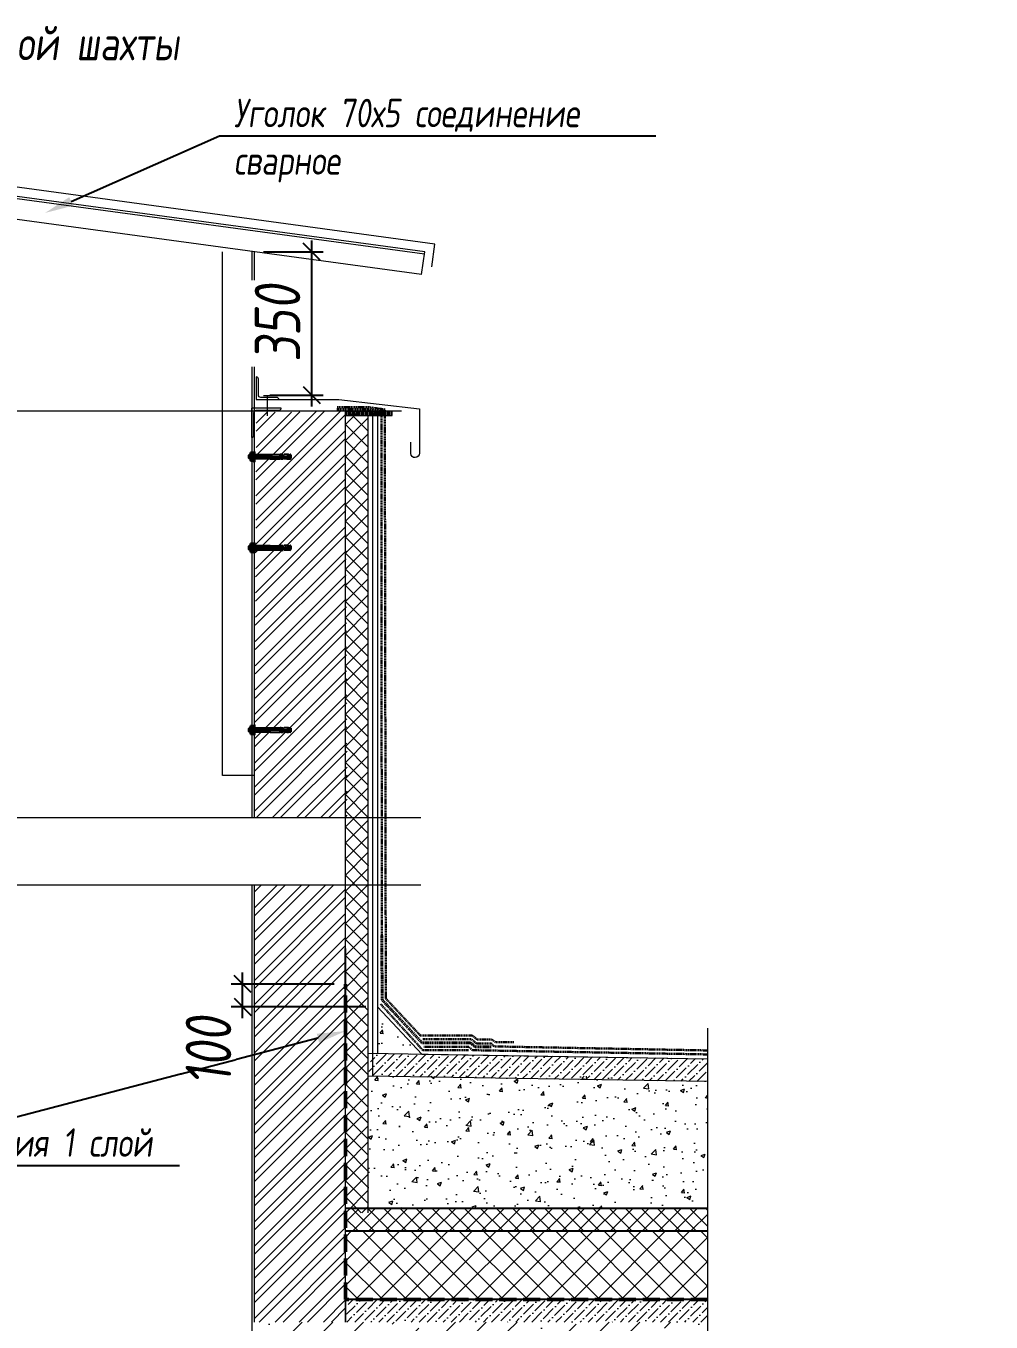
# Model space of a CAD drawing. Header units: millimetres. Extents: x 77165 to 11476408, y -193619 to 427745.
# Drawn here: x 400738 to 404974, y 365006 to 370698 of the extents above; entities that cross this region are included whole.
import ezdxf
from ezdxf import colors
from ezdxf.entities.mleader import LeaderData, LeaderLine
from ezdxf.math import Vec2, Vec3

# ---------------------------------------------------------------- set-up
doc = ezdxf.new("R2010")
doc.units = ezdxf.units.MM
doc.linetypes.add('DASHED', pattern=[0.75, 0.5, -0.25])
doc.linetypes.add('ГОСТ 2.303 4', pattern=[7, 5, -2, 0])
doc.layers.get('Defpoints').update_dxf_attribs({"color": 3})
doc.layers.add('АР_Кровельный аэратор', color=250, linetype='Continuous')
for name, color, linetype, lineweight in [('АР_Тонкие', 250, 'Continuous', 5), ('АР_Штриховка', 253, 'Continuous', 13), ('основной', 7, 'Continuous', 18), ('Штриховка', 253, 'Continuous', 13)]:
    doc.layers.add(name, color=color, linetype=linetype, lineweight=lineweight)
doc.styles.add('Архитект', font='isocpeur.ttf', dxfattribs={"width": 0.8, "oblique": 8})
doc.styles.add('Архитектурный размер', font='isocpeur.ttf', dxfattribs={"width": 0.8, "oblique": 8})
doc.linetypes.add('ограждение1', pattern='A,6.35,-2.54,[133,ltypeshp.shx,S=2.54,R=0,X=-2.54,Y=0],-2.54,25.4', length=36.83)
doc.dimstyles.new('R_50', dxfattribs={"dimtxt": 200, "dimasz": 75, "dimexe": 50, "dimexo": 50, "dimgap": 50, "dimtad": 1, "dimdec": 0, "dimzin": 0, "dimdsep": 46, "dimtxsty": 'Архитектурный размер', "dimblk": 'OBLIQUE', "dimcen": 0, "dimdle": 50, "dimclrd": 256, "dimclre": 256, "dimclrt": 256, "dimadec": 0, "dimazin": 0, "dimtm": 1e-09, "dimtfac": 2, "dimtdec": 0, "dimtmove": 1, "dimatfit": 3, "dimfxl": 1, "dimtvp": 3, "dimtfill": 1, "dimtolj": 1, "dimtzin": 0, "dimarcsym": 0})

# ---------------------------------------------------------------- blocks, each defined once
blk = doc.blocks.new('Анкер клиновой 10х10')
at = {"color": 8, "linetype": 'ByBlock', "ltscale": 0.496, "true_color": 0x828282}
for p, q in [((-7.6, 9.5), (-9.4, 8.5)), ((-9.4, 8.5), (-9.4, 2.5)), ((-9.4, 2.5), (-7.6, 1.5)), ((7.6, 9.5), (-7.6, 9.5)), ((7.6, 1.5), (-7.6, 1.5)), ((-4.7, 8.5), (-6.4, 9.5)), ((-6.4, 1.5), (-4.7, 2.5)), ((-5, 10.9), (-3.4, 12.5)), ((-5, 9.5), (-5, 10.9)), ((-5, 10.9), (5, 10.9)), ((-4.7, 2.5), (-4.7, 8.5)), ((-4.2, 9.5), (-4.2, 11.7)), ((-3.4, 12.5), (3.4, 12.5)), ((3.4, 12.5), (5, 10.9)), ((4.2, 9.5), (4.2, 11.7)), ((4.7, 8.5), (6.4, 9.5)), ((4.7, 2.5), (4.7, 8.5)), ((6.4, 1.5), (4.7, 2.5)), ((5, 10.9), (5, 9.5)), ((9.4, 8.5), (7.6, 9.5)), ((7.6, 1.5), (9.4, 2.5)), ((9.4, 2.5), (9.4, 8.5))]:
    blk.add_line(p, q, dxfattribs=at)
at = {"color": 8, "linetype": 'ByBlock', "true_color": 0x828282}
for p, q in [((-7.5, 1.5), (7.5, 1.5)), ((-5, -34.5), (-5, 0)), ((5, 0), (5, -34.5)), ((-5, -34.5), (5, -34.5)), ((-5, -58.5), (-5, -56.5)), ((-5, -56.5), (5, -56.5)), ((-4.5, -34.5), (-4.5, -56.5)), ((4.5, -34.5), (4.5, -56.5)), ((5, -58.5), (5, -56.5)), ((-5.2, -62.7), (-5, -62.7)), ((-5, -58.5), (5, -58.5)), ((-5, -58.7), (5, -58.7)), ((-5, -58.7), (-5, -58.7)), ((-5, -58.7), (-5, -62.7)), ((-5, -62.7), (-3, -62.7)), ((-5, -71), (-5, -64.7)), ((-5, -74.7), (-5, -71)), ((-5, -71), (-3, -71)), ((-1, -74.7), (-5, -74.7)), ((-4.4, -74.7), (-5, -78.5)), ((-5, -78.5), (5, -78.5)), ((-4, -58.7), (-4, -58.7)), ((4, -79.5), (-4, -79.5)), ((-1.7, -58.7), (0, -72.7)), ((0.5, -72), (-0.5, -72)), ((1.7, -58.7), (0, -72.7)), ((0, -59.7), (0, -61.7)), ((5, -74.7), (1, -74.7)), ((5, -62.7), (3, -62.7)), ((5, -71), (3, -71)), ((4, -58.7), (4, -58.5)), ((4.4, -74.7), (5, -78.5)), ((5, -58.7), (5, -62.7)), ((5.2, -62.7), (5, -62.7)), ((5, -74.7), (5, -64.7))]:
    blk.add_line(p, q, dxfattribs=at)
at = {"color": 8, "ltscale": 0.496, "true_color": 0x828282}
for p, q in [((-4.2, 0), (-4.2, -34.5)), ((4.2, 0), (4.2, -34.5))]:
    blk.add_line(p, q, dxfattribs=at)
at = {"color": 8, "linetype": 'ByBlock', "true_color": 0x828282}
blk.add_lwpolyline([(11, 1.5), (11, 0), (-11, 0), (-11, 1.5)], close=True, dxfattribs=at)
at = {"color": 8, "true_color": 0x828282}
blk.add_lwpolyline([(0, 13.5), (0, -80.5)], dxfattribs=at)
at = {"color": 8, "linetype": 'ByBlock', "ltscale": 0.496, "true_color": 0x828282}
for centre, start, end in [((0, -2.1), 66.2864, 113.7136), ((0, 13.1), 246.2864, 293.7136)]:
    blk.add_arc(centre, 11.6, start, end, dxfattribs=at)
at = {"color": 8, "linetype": 'ByBlock', "true_color": 0x828282}
for centre, radius, start, end in [((-4.1, -64.6), 2.25, 59.9661, 120.0339), ((-3.9, -78.4), 1.13, 186.3567, 263.6433), ((0, -57.8), 1.9, 206.6823, 333.3177), ((0, -62.7), 1, 0, 180), ((-6.7, -72.2), 6.21, 336.4167, 355.5108), ((7.8, -71.9), 7.39, 186.0187, 202.0538), ((4.1, -64.6), 2.25, 59.9661, 120.0339), ((3.9, -78.4), 1.13, 276.3567, 353.6433)]:
    blk.add_arc(centre, radius, start, end, dxfattribs=at)
at = {"color": 8, "linetype": 'ByBlock', "true_color": 0x828282, "extrusion": (0, 0, -1)}
for centre, major_axis, ratio, start_param, end_param in [((-4.1, -70.7), (0.48, 3.91), 0.283676, 1.535644, 4.677236), ((-4, -71), (0, 2.29), 0.435872, 1.570796, 4.712389), ((4.1, -70.7), (-0.49, 3.97), 0.279356, 1.604927, 4.746519), ((4, -71), (0, 2.29), 0.435872, 1.570796, 4.712389)]:
    blk.add_ellipse(centre, major_axis=major_axis, ratio=ratio, start_param=start_param, end_param=end_param, dxfattribs=at)
blk = doc.blocks.new('_Oblique')
at = {"color": 0, "linetype": 'ByBlock', "lineweight": -2}
blk.add_line((-0.5, -0.5), (0.5, 0.5), dxfattribs=at)
blk = doc.blocks.new('*D1549')
at = {"layer": 'Defpoints', "color": 0, "transparency": 16777216}
for p in [(401731.1, 369706.4, 0), (401758.5, 369076.9, -0.1), (401991.8, 369076.9)]:
    blk.add_point(p, dxfattribs=at)
at = {"layer": 'АР_Кровельный аэратор', "lineweight": -2, "transparency": 16777216}
for p, q in [((401991.8, 369756.4), (401991.8, 369026.9)), ((401781.1, 369706.4), (402041.8, 369706.4)), ((401808.5, 369076.9), (402041.8, 369076.9))]:
    blk.add_line(p, q, dxfattribs=at)
at = {"layer": 'АР_Кровельный аэратор', "lineweight": -2, "transparency": 16777216, "xscale": 75, "yscale": 75, "zscale": 75}
for p, rotation in [((401991.8, 369706.4), 90), ((401991.8, 369076.9), 270)]:
    blk.add_blockref('_Oblique', p, dxfattribs=dict(at, rotation=rotation))
at = {"layer": 'АР_Кровельный аэратор', "lineweight": 15, "transparency": 16777216, "insert": (401841.8, 369391.6), "char_height": 200, "attachment_point": 5, "rotation": 90, "style": 'Архитектурный размер', "bg_fill": 3, "box_fill_scale": 1.1, "bg_fill_color": 256, "bg_fill_true_color": 13158600, "bg_fill_transparency": 0}
blk.add_mtext('\\A1;350', dxfattribs=at)
blk = doc.blocks.new('*D1551')
at = {"layer": 'Defpoints', "color": 0, "transparency": 16777216}
for p in [(401688.9, 366490.7), (402140.3, 366490.7, 0), (402280.4, 366390.7, 0)]:
    blk.add_point(p, dxfattribs=at)
at = {"layer": 'АР_Кровельный аэратор', "lineweight": -2, "transparency": 16777216}
for p, q in [((402090.3, 366490.7), (401638.9, 366490.7)), ((401688.9, 366340.7), (401688.9, 366540.7)), ((402230.4, 366390.7), (401638.9, 366390.7))]:
    blk.add_line(p, q, dxfattribs=at)
at = {"layer": 'АР_Кровельный аэратор', "lineweight": -2, "transparency": 16777216, "xscale": 75, "yscale": 75, "zscale": 75, "rotation": 90}
blk.add_blockref('_Oblique', (401688.9, 366490.7), dxfattribs=at)
at = {"layer": 'АР_Кровельный аэратор', "lineweight": 15, "transparency": 16777216, "insert": (401538.9, 366196.9), "char_height": 200, "attachment_point": 5, "rotation": 90, "style": 'Архитектурный размер', "bg_fill": 3, "box_fill_scale": 1.1, "bg_fill_color": 256, "bg_fill_true_color": 13158600, "bg_fill_transparency": 0}
blk.add_mtext('\\A1;100', dxfattribs=at)
at = {"layer": 'АР_Кровельный аэратор', "lineweight": -2, "transparency": 16777216, "xscale": 75, "yscale": 75, "zscale": 75, "rotation": 270}
blk.add_blockref('_Oblique', (401688.9, 366390.7), dxfattribs=at)

msp = doc.modelspace()

# ---------------------------------------------------------------- hatches: boundary and pattern name
at = {"layer": 'АР_Кровельный аэратор', "lineweight": 15}
h = msp.add_hatch(dxfattribs=at)
h.set_pattern_fill('ANSI32', color=256, scale=200, style=0)
h.set_pattern_definition([(45, (-3591675.86, 877289.36), (-53.0330086, 53.0330086), []), (45, (-3591640.506, 877289.36), (-53.0330086, 53.0330086), [])])
h.paths.add_polyline_path([(402141.13967, 366926.36058), (401741.13908, 366926.36058), (401741.13908, 365006.3522), (402141.13966, 365006.3522)])
h.paths.add_polyline_path([(401741.13908, 367222.36058), (402148.44235, 367222.36058), (402140.28977, 369006.35612), (401748.44235, 369000.05918)])
h = msp.add_hatch(dxfattribs=at)
h.set_pattern_fill('ANSI31', color=256, scale=2, angle=45, style=0, double=1)
h.set_pattern_definition([(90, (-1465764.5456, -2063491.842), (-6.35, 1e-15), [])])
h.paths.add_polyline_path([(402141.13908, 369006.35607), (402141.13908, 368986.6241), (402345.4068, 368986.62412), (402345.40779, 369006.35605)])
h = msp.add_hatch(dxfattribs=at)
h.set_pattern_fill('НЕМЕТАЛЛИЧЕСКИЕ МАТЕРИАЛЫ', color=256, scale=29.981702, pattern_type=2)
h.set_pattern_definition([(45, (604441.48, 255930.525), (-53.000662, 53.000662), []), (135, (604441.48, 255930.525), (-53.000662, -53.000662), [])])
edge = h.paths.add_edge_path()
edge.add_line((403730.61252, 365105.29647), (402996.16744, 365106.29586))
edge.add_line((402996.16744, 365106.29586), (402989.77134, 365106.29586))
edge.add_line((402989.77134, 365106.29586), (402140.28978, 365106.29586))
edge.add_line((402140.28978, 365106.29586), (402140.28978, 365306.17388))
edge.add_line((403701.20277, 365306.17388), (402140.28978, 365306.17388))
edge.add_line((403730.61252, 365306.17388), (403730.61252, 365116.28976))
h.paths.add_polyline_path([(403730.61252, 365406.29586), (403730.61252, 365306.17388), (402140.28978, 365306.17388), (402140.28978, 365406.29586)])
h = msp.add_hatch(dxfattribs=at)
h.set_pattern_fill('ANSI36', color=256, scale=30, style=0)
h.set_pattern_definition([(45, (-413388.18, 156239.245), (50.513941, 185.217782), [238.125, -47.625, 0, -47.625])])
h.paths.add_polyline_path([(403819.12482, 364835.11931), (403630.61252, 364872.82177), (403730.61252, 364892.82177), (403730.61252, 365006.37188), (401741.13842, 365006.37676), (401741.13845, 364606.37051), (403730.61252, 364606.36987), (403730.61252, 364812.82177), (403819.12482, 364830.52423)])
at = {"layer": 'АР_Штриховка'}
h = msp.add_hatch(dxfattribs=at)
h.set_pattern_fill('AR-CONC', color=256)
h.set_pattern_definition([(50, (-416749.1, 154843.14), (182.18467, -15.939086), [19.05, -209.55]), (355, (-416749.1, 154843.14), (-35.24342, 191.056845), [15.24, -167.640584]), (100.451445, (-416733.91, 154841.81), (146.941247, 175.117752), [16.19001, -178.090245]), (46.1842, (-416749.1, 154893.94), (271.07904, -42.04233), [28.575, -314.325]), (96.635558, (-416726.5, 154890.44), (237.40413, 247.426125), [24.28502, -267.13561]), (351.18415, (-416749.1, 154893.94), (237.40413, 247.42612), [22.85997, -251.45973]), (21, (-416723.7, 154881.24), (151.61439, -102.265198), [19.05, -209.55]), (326, (-416723.7, 154881.24), (61.80203, 184.187966), [15.24, -167.64]), (71.451445, (-416711.06, 154872.72), (213.41642, 81.92277), [16.19001, -178.089938]), (37.5, (-416749.1, 154843.14), (3.088603, 84.555039), [0, -165.608, 0, -170.18, 0, -168.275]), (7.5, (-416749.1, 154843.14), (66.8196625, 100.180575), [0, -97.028, 0, -161.798, 0, -64.135]), (327.5, (-416805.74, 154843.14), (135.590595, -5.728744), [0, -63.5, 0, -198.12, 0, -262.89]), (317.5, (-416831.14, 154843.14), (148.129181, 25.426491), [0, -82.55, 0, -131.572, 0, -186.69])])
h.paths.add_polyline_path([(402475.26757, 366186.64848), (402280.38632, 366186.82238), (402280.44998, 366390.70632)])
h = msp.add_hatch(dxfattribs=at)
h.set_pattern_fill('AR-CONC', color=256)
h.set_pattern_definition([(50, (-390670.42, -6295.82), (182.18467, -15.939086), [19.05, -209.55]), (355, (-390670.42, -6295.82), (-35.24342, 191.056845), [15.24, -167.640584]), (100.451445, (-390655.24, -6297.15), (146.941247, 175.117752), [16.19001, -178.090245]), (46.1842, (-390670.42, -6245.02), (271.07904, -42.04233), [28.575, -314.325]), (96.635558, (-390647.83, -6248.52), (237.404134, 247.426125), [24.28502, -267.13561]), (351.18415, (-390670.42, -6245.02), (237.40413, 247.426125), [22.85997, -251.45973]), (21, (-390645.02, -6257.72), (151.61439, -102.265198), [19.05, -209.55]), (326, (-390645.02, -6257.72), (61.80203, 184.187966), [15.24, -167.64]), (71.451445, (-390632.38, -6266.24), (213.41642, 81.92277), [16.19001, -178.089938]), (37.5, (-390670.42, -6295.82), (3.0886033, 84.555039), [0, -165.608, 0, -170.18, 0, -168.275]), (7.5, (-390670.42, -6295.82), (66.8196625, 100.180575), [0, -97.028, 0, -161.798, 0, -64.135]), (327.5, (-390727.06, -6295.82), (135.590595, -5.728744), [0, -63.5, 0, -198.12, 0, -262.89]), (317.5, (-390752.46, -6295.82), (148.129181, 25.426491), [0, -82.55, 0, -131.572, 0, -186.69])])
h.paths.add_polyline_path([(403730.61252, 366086.64848), (403730.61252, 365506.29586), (402240.22879, 365506.29586), (402240.22879, 366086.64848)])
at = {"layer": 'Штриховка', "ltscale": 10}
h = msp.add_hatch(dxfattribs=at)
h.set_pattern_fill('НЕМЕТАЛЛИЧЕСКИЕ МАТЕРИАЛЫ', color=256, scale=19.987801, angle=-90, pattern_type=2)
h.set_pattern_definition([(315, (278542.77, 154754.546), (35.333775, 35.333775), []), (45, (278542.77, 154754.546), (-35.333775, 35.333775), [])])
edge = h.paths.add_edge_path(flags=17)
edge.add_line((402140.28978, 366541.25712), (402140.28978, 365099.81568))
edge = h.paths.add_edge_path()
edge.add_line((402240.49085, 369001.15129), (402240.49085, 369004.78841))
edge.add_line((402240.28978, 365099.81568), (402240.28978, 366518.12096))
edge.add_line((402240.28978, 365099.81568), (402240.28978, 365297.15435))
edge.add_line((402240.28978, 365297.15435), (402240.28978, 366514.48384))
h.paths.add_polyline_path([(402240.28998, 369006.35641), (402140.28998, 369006.35641), (402140.28978, 365486.29586), (402240.28978, 365486.29586)])
h.paths.add_polyline_path([(402240.28978, 366428.7894), (402240.28978, 366521.75809), (402240.28978, 365234.64203)], flags=0)
edge = h.paths.add_edge_path(flags=16)
edge.add_line((402240.28978, 366521.75809), (402240.28978, 365234.64203))
edge.add_line((402240.28978, 366521.75809), (402240.28978, 366514.48384))
edge.add_line((402240.28978, 365297.15435), (402240.28978, 366514.48384))
edge.add_line((402240.28978, 365297.15435), (402240.28978, 365591.06933))
edge.add_line((402240.28978, 365983.20212), (402240.28978, 365591.06933))
edge.add_line((402240.28978, 365444.85032), (402240.28978, 365983.20212))
edge.add_line((402240.28978, 365444.85032), (402240.28978, 365234.64203))
edge = h.paths.add_edge_path(flags=17)
edge.add_line((402140.28978, 365099.81568), (402140.28978, 366541.25712))
at = {"layer": 'Штриховка', "ltscale": 50}
h = msp.add_hatch(dxfattribs=at)
h.set_pattern_fill('БЕТОН И ИЗДЕЛИЯ ИЗ НЕГО', color=256, scale=9.993901, pattern_type=2)
h.set_pattern_definition([(45, (-623326.538, -612185.593), (13.2501655, 48.5839401), [62.4618791, -13.4917659, 0, -13.4917659])])
edge = h.paths.add_edge_path()
edge.add_line((402240.22879, 366091.93918), (402255.85021, 366186.58749))
edge.add_line((402255.85021, 366186.58749), (402559.01001, 366181.37567))
edge.add_line((402580.08241, 366166.59968), (402559.01001, 366181.37567))
edge.add_line((402663.49461, 366166.59968), (402580.08241, 366166.59968))
edge.add_line((402682.27986, 366179.3603), (402663.49461, 366166.59968))
edge.add_line((402682.27986, 366179.3603), (402859.73719, 366176.53464))
edge.add_line((402859.73719, 366176.53464), (403710.30915, 366162.79574))
edge.add_line((403730.61252, 366162.22089), (403730.61252, 366072.76812))
edge.add_line((403730.61252, 366062.28188), (402246.28592, 366086.64848))
edge.add_line((402240.22879, 366086.64848), (402240.22879, 366186.58749))
h.paths.add_polyline_path([(402663.49461, 366166.59968), (402580.08241, 366166.59968), (402559.01001, 366181.37567), (402579.99159, 366181.03263), (402659.92143, 366179.72584), (402682.27986, 366179.3603)], flags=16)
at = {"layer": 'Штриховка', "ltscale": 10}
h = msp.add_hatch(dxfattribs=at)
h.set_pattern_fill('НЕМЕТАЛЛИЧЕСКИЕ МАТЕРИАЛЫ', color=256, scale=19.987801, pattern_type=2)
h.set_pattern_definition([(45, (601148.673, 244894.38), (-35.333775, 35.333775), []), (135, (601148.673, 244894.38), (-35.333775, -35.333775), [])])
edge = h.paths.add_edge_path(flags=16)
edge.add_line((402140.28978, 365506.29586), (404686.83035, 365506.29586))
edge = h.paths.add_edge_path()
edge.add_line((404489.49168, 365406.29586), (402175.65959, 365406.29586))
edge.add_line((404686.83035, 365406.29586), (404489.49168, 365406.29586))
edge.add_line((404686.83035, 365406.29586), (402140.28978, 365406.29586))
edge.add_line((402175.65959, 365406.29586), (402140.28978, 365406.29586))
h.paths.add_polyline_path([(403357.85663, 365406.29586), (402191.02686, 365406.29586), (404552.004, 365406.29586)], flags=17)
edge = h.paths.add_edge_path()
edge.add_line((404341.79571, 365406.29586), (404552.004, 365406.29586))
edge.add_line((404341.79571, 365406.29586), (403803.4439, 365406.29586))
edge.add_line((403803.4439, 365406.29586), (404195.5767, 365406.29586))
edge.add_line((404489.49168, 365406.29586), (404195.5767, 365406.29586))
edge.add_line((404489.49168, 365406.29586), (402175.65959, 365406.29586))
edge.add_line((402191.02686, 365406.29586), (402175.65959, 365406.29586))
edge.add_line((402191.02686, 365406.29586), (404552.004, 365406.29586))
edge = h.paths.add_edge_path(flags=17)
edge.add_line((404686.83035, 365506.29586), (402140.28978, 365506.29586))
h.paths.add_polyline_path([(403730.61252, 365506.29586), (403730.61252, 365406.29586), (402140.28978, 365406.29586), (402140.28978, 365506.29586)])
at = {"layer": 'Штриховка', "ltscale": 50}
h = msp.add_hatch(dxfattribs=at)
h.set_pattern_fill('БЕТОН И ИЗДЕЛИЯ ИЗ НЕГО', color=256, scale=9.993901, pattern_type=2)
h.set_pattern_definition([(45, (-623226.6, -613265.885), (13.2501655, 48.5839401), [62.4618791, -13.4917659, 0, -13.4917659])])
edge = h.paths.add_edge_path()
edge.add_line((402140.28978, 365011.64756), (402155.91121, 365106.29586))
edge.add_line((402155.91121, 365106.29586), (402459.15621, 365106.29586))
edge.add_line((402480.1434, 365086.30806), (402459.15621, 365106.29586))
edge.add_line((402563.55561, 365086.30806), (402480.1434, 365086.30806))
edge.add_line((402582.45901, 365106.29586), (402563.55561, 365086.30806))
edge.add_line((402582.45901, 365106.29586), (402759.97262, 365106.29586))
edge.add_line((402759.97262, 365106.29586), (403727.86589, 365106.29586))
edge.add_line((403730.61252, 365106.29586), (403730.61252, 365006.35686))
edge.add_line((403728.08152, 365006.35741), (402146.34691, 365006.35686))
edge.add_line((402140.28978, 365006.35686), (402140.28978, 365106.29586))
h.paths.add_polyline_path([(402563.55561, 365086.30806), (402480.1434, 365086.30806), (402459.15621, 365106.29586), (402480.1434, 365106.29586), (402560.0946, 365106.29586), (402582.45901, 365106.29586)], flags=17)

# ---------------------------------------------------------------- linework, layer by layer
at = {"ltscale": 100}
for p, q in [((402140.28978, 366046.35686, -0.00009), (402140.28978, 366646.29586, -0.00009)), ((403730.61252, 365105.29647, -0.00009), (402139.29039, 365105.29647, -0.00009))]:
    msp.add_line(p, q, dxfattribs=at)
at = {"ltscale": 100, "elevation": -0.00009}
for points in [[(402140.28978, 365506.29586), (403730.61252, 365506.29586)], [(402140.28978, 365406.29586), (403730.61252, 365406.29586)]]:
    msp.add_lwpolyline(points, dxfattribs=at)
at = {"layer": 'АР_Кровельный аэратор', "lineweight": 15}
for p, q in [((402533.02131, 369739.66781, 0.17812), (398787.088, 370250.47682, -0.04706)), ((402486.63244, 369695.53083, 0.17573), (398819.96555, 370195.53079, -0.04468)), ((402487.98357, 369705.43913, 0.17573), (398821.31668, 370205.43909, -0.04468)), ((402474.47226, 369606.35612, 0.17573), (398807.80536, 370106.35607, -0.04468)), ((402519.50999, 369640.5848, 0.17812), (402533.02131, 369739.66781, 0.17812)), ((401601.13908, 367406.29074, -0.00016), (401601.13908, 369706.35612, -0.00009)), ((401731.13908, 367222.36058, -0.00009), (401731.13908, 369706.35612, -0.00009)), ((401741.13908, 367222.36058, -0.00009), (401741.13908, 369706.35612, -0.00009)), ((402474.47226, 369606.35612, 0.17573), (402487.98357, 369705.43913, 0.17573)), ((402386.80188, 369006.35612, -0.00063), (399155.84079, 369006.35612, -0.00063)), ((401741.13908, 367406.35686, -0.0003), (401601.13908, 367406.29074, -0.00016)), ((401731.13908, 364606.35599, -0.00009), (401731.13908, 366926.36058, -0.00009)), ((401741.13908, 365006.35612, -0.00009), (401741.13908, 366926.36058, -0.00009))]:
    msp.add_line(p, q, dxfattribs=at)
for points, format, elevation in [([(401748.3749, 369140.44937), (401748.45451, 369056.90622), (402111.24925, 369056.90622), (402465.13939, 369016.35651), (402465.13939, 368821.63179, -0.9538165859), (402426.6179, 368819.80967), (402426.6179, 368870.36549)], "xyb", -0.133), ([(403080.3044, 366279.11248, 0, 0, 0), (403581.75403, 366272.54014, 40, 0, 0), (403693.12225, 366271.08048, 0, 0, 0)], "xyseb", -0.22467)]:
    msp.add_lwpolyline(points, format=format, dxfattribs=dict(at, elevation=elevation))
for points, elevation in [([(401748.45451, 369056.90622), (401848.45451, 369056.90622, 0.4142135624), (401838.45451, 369066.90622), (401768.45451, 369066.90622, -0.4142135624), (401758.45451, 369076.90622), (401758.45451, 369146.90622, 0.4142135623), (401748.45451, 369156.90622)], -0.133), ([(401728.21014, 369020.05992), (401728.21014, 368890.05992, 0.4142135624), (401738.21014, 368900.05992), (401738.21014, 369000.05992, -0.4142135624), (401748.21014, 369010.05992), (401848.21014, 369010.05992, 0.4142135624), (401858.21014, 369020.05992)], -0.00062)]:
    msp.add_lwpolyline(points, format="xyb", close=True, dxfattribs=dict(at, elevation=elevation))
at = {"layer": 'АР_Кровельный аэратор', "lineweight": 15, "const_width": 6, "elevation": -0.54211}
for points in [[(401779.04684, 369074.8394), (401814.94449, 369074.8394)], [(401796.99567, 369074.92733), (401796.99567, 368985.44062)]]:
    msp.add_lwpolyline(points, dxfattribs=at)
at = {"layer": 'АР_Кровельный аэратор', "lineweight": 15, "elevation": -0.00009}
for points in [[(402140.28978, 365105.29647), (402140.28977, 365006.3522), (402140.28977, 369006.35612)], [(398751.82469, 367222.36058), (400561.21674, 367222.36058), (400588.35415, 367135.27144), (400598.20047, 367298.14621), (400622.03726, 367222.36058), (402471.82469, 367222.36058)], [(398751.82469, 366926.36058), (400561.21674, 366926.36058), (400588.35415, 366839.27144), (400598.20047, 367002.14621), (400622.03726, 366926.36058), (402471.82469, 366926.36058)], [(403730.61252, 364506.88633), (403730.61252, 364812.82177), (403830.61252, 364832.82177), (403630.61252, 364872.82177), (403730.61252, 364892.82177), (403730.61252, 366296.82173)]]:
    msp.add_lwpolyline(points, dxfattribs=at)
at = {"layer": 'АР_Кровельный аэратор', "lineweight": 15, "elevation": -0.00062}
msp.add_lwpolyline([(402345.4068, 368986.6241), (402345.4068, 369006.35605), (402141.13908, 369006.35607), (402141.13908, 368986.6241)], close=True, dxfattribs=at)
at = {"layer": 'АР_Тонкие', "color": 5, "linetype": 'DASHED', "lineweight": 30, "ltscale": 10, "elevation": -0.00009}
for points in [[(402879.83843, 366235.18718), (402799.37149, 366235.18718), (402781.66044, 366247.70412), (402718.5535, 366247.70412), (402696.05227, 366265.19424), (402468.20704, 366265.39313), (402317.35978, 366427.37532), (402313.01327, 369013.98643), (402243.24572, 369023.51381), (402102.61645, 369023.51381)], [(403730.61252, 366199.13655), (402792.78121, 366216.78583), (402780.67961, 366229.68278), (402715.42654, 366229.68278), (402692.3876, 366249.204), (402480.08241, 366249.204)]]:
    msp.add_lwpolyline(points, dxfattribs=at)
at = {"layer": 'АР_Тонкие', "color": 1, "linetype": 'DASHED', "lineweight": 30, "ltscale": 10, "elevation": -0.00009}
for points in [[(402710.23899, 366214.61791), (402688.88023, 366233.28552), (402475.99069, 366233.28552), (402301.39234, 366420.96053), (402299.67022, 366904.13699), (402297.77953, 369005.70028), (402239.83319, 369014.50736), (402102.61645, 369014.50736)], [(402679.96042, 366200.20852), (402480.08241, 366200.20852), (402293.20439, 366404.44196)], [(403730.61252, 366181.70146), (402697.97849, 366200.20852), (402681.35301, 366215.41301), (402484.22201, 366215.41301)]]:
    msp.add_lwpolyline(points, dxfattribs=at)
at = {"layer": 'АР_Тонкие', "color": 1, "linetype": 'DASHED', "lineweight": 40, "ltscale": 10, "elevation": -0.00009}
msp.add_lwpolyline([(402779.89943, 366214.61791), (402710.23899, 366214.61791), (402688.88023, 366233.28552), (402475.99069, 366233.28552), (402301.39234, 366420.96053), (402299.67022, 366704.25897)], dxfattribs=at)
at = {"layer": 'основной', "ltscale": 100}
msp.add_line((402240.22879, 365486.29586, -0.00009), (402240.52756, 369006.35612, -0.00009), dxfattribs=at)
at = {"layer": 'основной', "ltscale": 100, "elevation": -0.00009}
for points in [[(402140.28978, 369006.35612), (402280.44998, 369006.35612), (402280.44998, 366390.70632), (402475.20376, 366182.74583), (403730.61252, 366162.46779)], [(402280.44998, 366390.70632), (402280.20492, 366185.93391)], [(403730.61252, 366062.28188), (402240.22879, 366086.64848), (402240.22879, 366186.58749), (403730.61252, 366162.22089)]]:
    msp.add_lwpolyline(points, dxfattribs=at)
at = {"layer": 'Штриховка', "linetype": 'ограждение1', "ltscale": 2, "elevation": -0.00009}
msp.add_lwpolyline([(402260.867, 366085.06726), (402260.78185, 368999.86301)], dxfattribs=at)
at = {"layer": 'Штриховка', "color": 6, "linetype": 'ГОСТ 2.303 4', "lineweight": 50, "ltscale": 15, "elevation": -0.00009}
msp.add_lwpolyline([(403730.61252, 365105.29647), (402140.28978, 365105.29647), (402140.28977, 366490.70632)], dxfattribs=at)

# ---------------------------------------------------------------- block references
at = {"layer": 'АР_Кровельный аэратор', "lineweight": 15, "xscale": 2, "yscale": 2, "zscale": 2, "rotation": 90.00000000000001}
for p in [(401741.13881, 368806.35686, -0.00075), (401741.13881, 368406.35686, -0.00052), (401741.13881, 367606.35686, -0.0003)]:
    msp.add_blockref('Анкер клиновой 10х10', p, dxfattribs=at)

# ---------------------------------------------------------------- texts
at = {"layer": 'АР_Кровельный аэратор', "lineweight": 15, "insert": (399277.72547, 370697.04519, 0), "char_height": 150, "attachment_point": 1, "style": 'Архитект'}
msp.add_mtext_dynamic_manual_height_columns('Устройство вытяжной шахты ', width=10442.7896392, gutter_width=4000, heights=[342.28548], dxfattribs=at)

# ---------------------------------------------------------------- leaders
at = {"layer": 'АР_Кровельный аэратор', "lineweight": 15}
ml = msp.add_multileader_mtext('Standard', dxfattribs=at)
ml.set_content('Уголок 70х5 соединение сварное', color=256, style='Архитект')
ml.set_leader_properties()
ml.build(insert=Vec2(0, 0))
ml.multileader.update_dxf_attribs({"text_left_attachment_type": 6, "text_right_attachment_type": 6, "dogleg_length": 50, "arrow_head_size": 125})
ctx = ml.context
ctx.base_point, ctx.char_height, ctx.arrow_head_size, ctx.landing_gap_size, ctx.plane_origin = Vec3(401638.04905, 370215.58839, -0.04468), 125, 125, 12.5, Vec3(391395.19478, 377744.01655, -0.04468)
ctx.left_attachment, ctx.right_attachment = 6, 6
notes = []
notes.append((ctx, [(0, (1, 1, 0), (401588.04905, 370215.58839, -0.04468), (1, 0), 50, [(1, [(400821.82469, 369876.77778, -0.04468)], 0, [])])]))
ctx.mtext.insert, ctx.mtext.width, ctx.mtext.defined_height, ctx.mtext.flow_direction = Vec3(401650.54905, 370378.08839, -0.04468), 1833.7085331, 583.20336, 5
ml = msp.add_multileader_mtext('Standard', dxfattribs=at)
ml.set_content('Керамзитовый гравий по уклону, \\P400 кг/м3, пропитанный \\Pцементныммолочком - 10÷410мм', color=256, style='Архитект')
ml.set_leader_properties()
ml.build(insert=Vec2(0, 0))
ml.multileader.update_dxf_attribs({"text_left_attachment_type": 6, "text_right_attachment_type": 6, "dogleg_length": 50, "arrow_head_size": 125})
ctx = ml.context
ctx.base_point, ctx.char_height, ctx.arrow_head_size, ctx.landing_gap_size, ctx.plane_origin = Vec3(398868.70429, 364326.60996, 0.00001), 125, 125, 12.5, Vec3(410626.80587, 357567.35369, 0.00001)
ctx.left_attachment, ctx.right_attachment = 6, 6
notes.append((ctx, [(0, (1, 1, 0), (398818.70429, 364326.60996, 0.00001), (1, 0), 50, [(1, [(398405.61913, 365706.51584, 0.00001)], 0, [])])]))
ctx.mtext.insert, ctx.mtext.flow_direction = Vec3(398881.20429, 364476.60996, 0.00001), 5
for ctx, leaders in notes:
    for number, flags, end, landing, length, lines in leaders:
        leader = LeaderData()
        leader.index, (leader.has_last_leader_line, leader.has_dogleg_vector, leader.attachment_direction) = number, flags
        leader.last_leader_point, leader.dogleg_vector, leader.dogleg_length = Vec3(end), Vec3(landing), length
        for number, points, colour, breaks in lines:
            line = LeaderLine()
            line.index, line.vertices, line.color, line.breaks = number, Vec3.list(points), colors.encode_raw_color(colour), breaks
            leader.lines.append(line)
        ctx.leaders.append(leader)

# ---------------------------------------------------------------- next in the draw order: dimensions: what is measured, and where the dimension line sits
dim = msp.add_linear_dim(base=(401991.82469, 369076.90622), p1=(401731.13908, 369706.35612, -0.00009), p2=(401758.45451, 369076.90622, -0.133), angle=90, text='350', dimstyle='R_50', override={"dimpost": '\\X'}, dxfattribs=at)
dim.commit()
dim.dimension.update_dxf_attribs({"geometry": '*D1549', "text_midpoint": (401841.82469, 369391.63117)})
dim = msp.add_linear_dim(base=(401688.8704, 366490.70632), p1=(402280.44998, 366390.70632, -0.00009), p2=(402140.28977, 366490.70632, -0.00009), angle=90, dimstyle='R_50', override={"dimpost": '\\X'}, dxfattribs=at)
dim.commit()
dim.dimension.update_dxf_attribs({"geometry": '*D1551', "text_midpoint": (401688.8704, 366196.92252), "dimtype": 160})

# ---------------------------------------------------------------- next in the draw order: leaders
ml = msp.add_multileader_mtext('Standard', dxfattribs=at)
ml.set_content('Пароизоляция 1 слой', color=256, style='Архитект')
ml.set_leader_properties()
ml.build(insert=Vec2(0, 0))
ml.multileader.update_dxf_attribs({"text_left_attachment_type": 6, "text_right_attachment_type": 6, "dogleg_length": 50, "arrow_head_size": 125})
ctx = ml.context
ctx.base_point, ctx.char_height, ctx.arrow_head_size, ctx.landing_gap_size, ctx.plane_origin = Vec3(399940.28083, 365694.60352, 0.00001), 125, 125, 12.5, Vec3(410433.87406, 358491.72377, 0.00001)
ctx.left_attachment, ctx.right_attachment = 6, 6
notes = []
notes.append((ctx, [(0, (1, 1, 0), (399890.28083, 365694.60352, 0.00001), (1, 0), 50, [(0, [(402140.28977, 366284.23305, 0.00001)], 0, []), (1, [(399141.13881, 366177.85174, 0.00001)], 0, [])])]))
ctx.mtext.insert, ctx.mtext.flow_direction = Vec3(399952.78083, 365857.10352, 0.00001), 5
for ctx, leaders in notes:
    for number, flags, end, landing, length, lines in leaders:
        leader = LeaderData()
        leader.index, (leader.has_last_leader_line, leader.has_dogleg_vector, leader.attachment_direction) = number, flags
        leader.last_leader_point, leader.dogleg_vector, leader.dogleg_length = Vec3(end), Vec3(landing), length
        for number, points, colour, breaks in lines:
            line = LeaderLine()
            line.index, line.vertices, line.color, line.breaks = number, Vec3.list(points), colors.encode_raw_color(colour), breaks
            leader.lines.append(line)
        ctx.leaders.append(leader)

doc.saveas('drawing.dxf')
